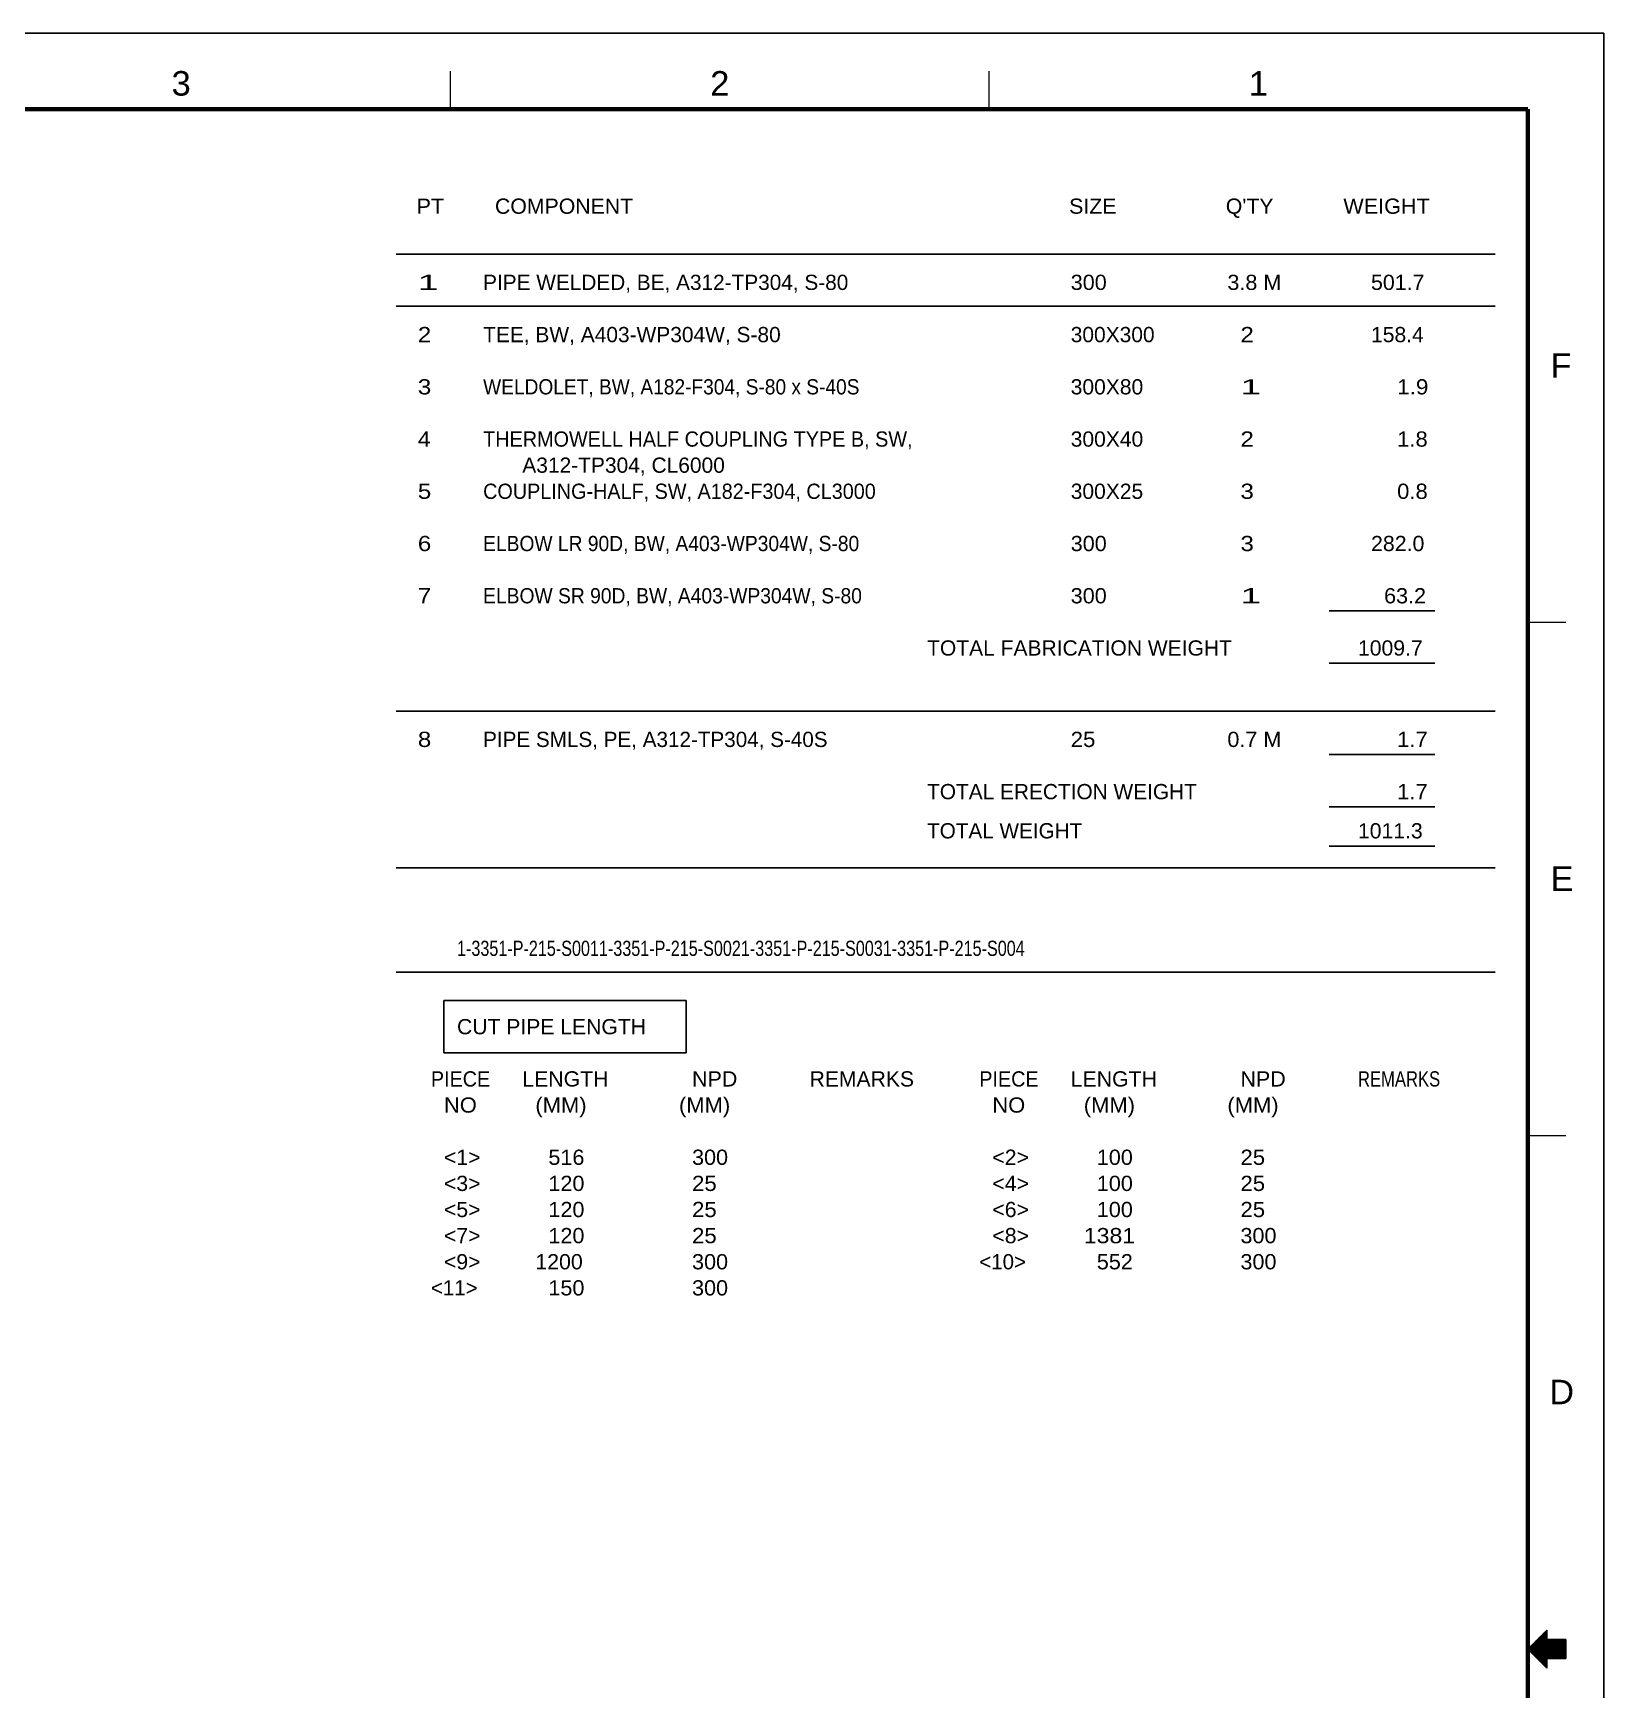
# Model space of a CAD drawing. Header units: inches. Extents: x 0 to 841, y 0 to 594.
# Drawn here: x 552.3 to 841, y 289.5 to 594 of the extents above; entities that cross this region are included whole.
import ezdxf
from ezdxf.enums import TextEntityAlignment as Align

# ---------------------------------------------------------------- set-up
doc = ezdxf.new("R2010")
doc.units = ezdxf.units.IN
doc.header["$MEASUREMENT"] = 0
for name, color, linetype in [('BG Border', 7, 'Continuous'), ('BG MATLIST', 7, 'Continuous'), ('MATLIST', 7, 'Continuous')]:
    doc.layers.add(name, color=color, linetype=linetype)
doc.styles.add('Arial', font='arial.ttf')
doc.styles.add('txt.shx', font='txt')

msp = doc.modelspace()

# ---------------------------------------------------------------- linework, layer by layer
at = {"layer": 'BG Border', "color": 7, "linetype": 'Continuous', "lineweight": 25}
for p, q in [((0, 594), (841, 594)), ((841, 594), (841, 0)), ((830.5, 300.5), (827, 297)), ((830.5, 298.75), (830.5, 300.5)), ((834.02, 298.75), (830.5, 298.75)), ((834.02, 295.25), (834.02, 298.75)), ((827, 297), (830.5, 293.5)), ((830.5, 293.5), (830.5, 295.25)), ((830.5, 295.25), (834.02, 295.25))]:
    msp.add_line(p, q, dxfattribs=at)
at = {"layer": 'BG Border', "color": 7, "linetype": 'Continuous', "lineweight": 13}
for p, q in [((629, 580), (629, 587.02)), ((728, 580), (728, 587.02)), ((834.02, 485.67), (827, 485.67)), ((834.02, 391.33), (827, 391.33)), ((834.02, 298.59), (828.59, 298.59)), ((830.5, 298.79), (828.79, 298.79)), ((830.5, 298.99), (828.99, 298.99)), ((830.5, 299.19), (829.19, 299.19)), ((830.5, 299.39), (829.39, 299.39)), ((830.5, 299.59), (829.59, 299.59)), ((830.5, 299.79), (829.79, 299.79)), ((830.5, 299.99), (829.99, 299.99)), ((830.5, 300.19), (830.19, 300.19)), ((830.5, 300.39), (830.39, 300.39)), ((834.02, 296.99), (827.01, 296.99)), ((834.02, 297.19), (827.19, 297.19)), ((834.02, 296.79), (827.21, 296.79)), ((834.02, 297.39), (827.39, 297.39)), ((834.02, 296.59), (827.41, 296.59)), ((834.02, 297.59), (827.59, 297.59)), ((834.02, 296.39), (827.61, 296.39)), ((834.02, 297.79), (827.79, 297.79)), ((834.02, 296.19), (827.81, 296.19)), ((834.02, 297.99), (827.99, 297.99)), ((834.02, 295.99), (828.01, 295.99)), ((834.02, 298.19), (828.19, 298.19)), ((834.02, 295.79), (828.21, 295.79)), ((834.02, 298.39), (828.39, 298.39)), ((834.02, 295.59), (828.41, 295.59)), ((834.02, 295.39), (828.61, 295.39)), ((830.5, 295.19), (828.81, 295.19)), ((830.5, 294.99), (829.01, 294.99)), ((830.5, 294.79), (829.21, 294.79)), ((830.5, 294.59), (829.41, 294.59)), ((830.5, 294.39), (829.61, 294.39)), ((830.5, 294.19), (829.81, 294.19)), ((830.5, 293.99), (830.01, 293.99)), ((830.5, 293.79), (830.21, 293.79)), ((830.5, 293.59), (830.41, 293.59))]:
    msp.add_line(p, q, dxfattribs=at)
at = {"layer": 'BG Border', "color": 3, "linetype": 'Continuous', "lineweight": 120}
for p, q in [((35, 580), (827, 580)), ((827, 580), (827, 14))]:
    msp.add_line(p, q, dxfattribs=at)
msp.add_lwpolyline([(827, 580), (35, 580), (35, 14), (827, 14)], close=True, dxfattribs=at)
at = {"layer": 'MATLIST', "color": 2, "linetype": 'Continuous', "lineweight": 30}
for p, q in [((619, 553.4), (821, 553.4)), ((619, 543.8), (821, 543.8)), ((790.5, 487.8), (809.9, 487.8)), ((790.5, 478.2), (809.9, 478.2)), ((619, 469.4), (821, 469.4)), ((790.5, 461.4), (809.9, 461.4)), ((790.5, 451.8), (809.9, 451.8)), ((790.5, 444.6), (809.9, 444.6)), ((619, 440.6), (821, 440.6)), ((619, 421.4), (821, 421.4)), ((627.8, 416.2), (672.3, 416.2)), ((627.8, 416.2), (627.8, 406.6)), ((672.3, 406.6), (672.3, 416.2)), ((627.8, 406.6), (672.3, 406.6))]:
    msp.add_line(p, q, dxfattribs=at)

# ---------------------------------------------------------------- texts
at = {"layer": 'BG Border', "color": 3, "style": 'Arial', "width": 1.008516}
for s, p in [('3', (579.5, 587.02)), ('2', (678.5, 587.02)), ('1', (777.5, 587.02))]:
    msp.add_text(s, height=4.5, dxfattribs=at).set_placement(p, align=Align.TOP_CENTER)
at = {"layer": 'BG Border', "color": 3, "style": 'Arial'}
for s, width, p in [('F', 0.993934, (831.22, 532.93)), ('E', 1.004063, (831.22, 438.6)), ('D', 0.992063, (831.01, 344.26))]:
    msp.add_text(s, height=4.5, dxfattribs=dict(at, width=width)).set_placement(p, align=Align.MIDDLE_LEFT)
at = {"layer": 'BG MATLIST', "color": 2, "style": 'Arial'}
for s, width, p in [('PT', 1.011406, (622.78, 560.8)), ('COMPONENT', 0.999032, (637.18, 560.8)), ('SIZE', 1.001836, (742.71, 560.8)), ("Q'TY", 0.997907, (771.51, 560.8)), ('WEIGHT', 1.016102, (793.11, 560.8))]:
    msp.add_text(s, height=2.8, dxfattribs=dict(at, width=width)).set_placement(p)
at = {"layer": 'MATLIST', "color": 2, "style": 'txt.shx'}
for s, width, p in [('1', 1.830635, (623, 546.8)), ('PIPE WELDED, BE, A312-TP304, S-80', 1.020744, (635, 546.8)), ('300', 1.059841, (743, 546.8)), ('3.8 M', 1.059009, (771.8, 546.8)), ('501.7', 1.047079, (798.2, 546.8)), ('2', 1.184529, (623, 537.2)), ('TEE, BW, A403-WP304W, S-80', 1.026858, (635, 537.2)), ('300X300', 1.028897, (743, 537.2)), ('2', 1.184529, (774.2, 537.2)), ('158.4', 1.035181, (798.2, 537.2)), ('3', 1.184529, (623, 527.6)), ('WELDOLET, BW, A182-F304, S-80 x S-40S', 0.93901, (635, 527.6)), ('300X80', 1.032666, (743, 527.6)), ('1', 1.830635, (774.2, 527.6)), ('1.9', 1.104824, (803, 527.6)), ('4', 1.118721, (623, 518)), ('THERMOWELL HALF COUPLING TYPE B, SW,', 0.972801, (635, 518)), ('300X40', 1.032666, (743, 518)), ('2', 1.184529, (774.2, 518)), ('1.8', 1.081317, (803, 518)), ('A312-TP304, CL6000', 1.027989, (642.2, 513.2)), ('5', 1.184529, (623, 508.4)), ('COUPLING-HALF, SW, A182-F304, CL3000', 0.97143, (635, 508.4)), ('300X25', 1.032666, (743, 508.4)), ('3', 1.184529, (774.2, 508.4)), ('0.8', 1.081317, (803, 508.4)), ('6', 1.184529, (623, 498.8)), ('ELBOW LR 90D, BW, A403-WP304W, S-80', 0.943792, (635, 498.8)), ('300', 1.059841, (743, 498.8)), ('3', 1.184529, (774.2, 498.8)), ('282.0', 1.047079, (798.2, 498.8)), ('7', 1.184529, (623, 489.2)), ('ELBOW SR 90D, BW, A403-WP304W, S-80', 0.945225, (635, 489.2)), ('300', 1.059841, (743, 489.2)), ('1', 1.830635, (774.2, 489.2)), ('63.2', 1.059088, (800.6, 489.2)), ('TOTAL FABRICATION WEIGHT', 1.031985, (716.6, 479.6)), ('1009.7', 1.03956, (795.8, 479.6)), ('8', 1.184529, (623, 462.8)), ('PIPE SMLS, PE, A312-TP304, S-40S', 1.014104, (635, 462.8)), ('25', 1.088486, (743, 462.8)), ('0.7 M', 1.059009, (771.8, 462.8)), ('1.7', 1.081317, (803, 462.8)), ('TOTAL ERECTION WEIGHT', 1.023161, (716.6, 453.2)), ('1.7', 1.081317, (803, 453.2)), ('TOTAL WEIGHT', 1.015825, (716.6, 446)), ('1011.3', 1.03956, (795.8, 446)), ('1-3351-P-215-S0011-3351-P-215-S0021-3351-P-215-S0031-3351-P-215-S004', 0.793168, (630.2, 424.4)), ('CUT PIPE LENGTH', 1.036836, (630.2, 410)), ('PIECE', 0.970054, (625.4, 400.4)), ('LENGTH', 1.043763, (642.2, 400.4)), ('NPD', 1.053223, (673.4, 400.4)), ('REMARKS', 1.037113, (695, 400.4)), ('PIECE', 0.970054, (726.2, 400.4)), ('LENGTH', 1.043763, (743, 400.4)), ('NPD', 1.053223, (774.2, 400.4)), ('REMARKS', 0.816089, (795.8, 400.4)), ('NO', 1.075844, (627.8, 395.6)), ('(MM)', 1.078767, (644.6, 395.6)), ('(MM)', 1.078767, (671, 395.6)), ('NO', 1.075844, (728.6, 395.6)), ('(MM)', 1.078767, (745.4, 395.6)), ('(MM)', 1.078767, (771.8, 395.6)), ('<1>', 1.04131, (627.8, 386)), ('516', 1.059841, (647, 386)), ('300', 1.059841, (673.4, 386)), ('<2>', 1.04131, (728.6, 386)), ('100', 1.059841, (747.8, 386)), ('25', 1.088486, (774.2, 386)), ('<3>', 1.04131, (627.8, 381.2)), ('120', 1.059841, (647, 381.2)), ('25', 1.088486, (673.4, 381.2)), ('<4>', 1.04131, (728.6, 381.2)), ('100', 1.059841, (747.8, 381.2)), ('25', 1.088486, (774.2, 381.2)), ('<5>', 1.04131, (627.8, 376.4)), ('120', 1.059841, (647, 376.4)), ('25', 1.088486, (673.4, 376.4)), ('<6>', 1.04131, (728.6, 376.4)), ('100', 1.059841, (747.8, 376.4)), ('25', 1.088486, (774.2, 376.4)), ('<7>', 1.04131, (627.8, 371.6)), ('120', 1.059841, (647, 371.6)), ('25', 1.088486, (673.4, 371.6)), ('<8>', 1.04131, (728.6, 371.6)), ('1381', 1.134478, (745.4, 371.6)), ('300', 1.059841, (774.2, 371.6)), ('<9>', 1.04131, (627.8, 366.8)), ('1200', 1.046077, (644.6, 366.8)), ('300', 1.059841, (673.4, 366.8)), ('<10>', 1.004566, (726.2, 366.8)), ('552', 1.059841, (747.8, 366.8)), ('300', 1.059841, (774.2, 366.8)), ('<11>', 1.004566, (625.4, 362)), ('150', 1.059841, (647, 362)), ('300', 1.059841, (673.4, 362))]:
    msp.add_text(s, height=2.8, dxfattribs=dict(at, width=width)).set_placement(p)

doc.saveas('drawing.dxf')
